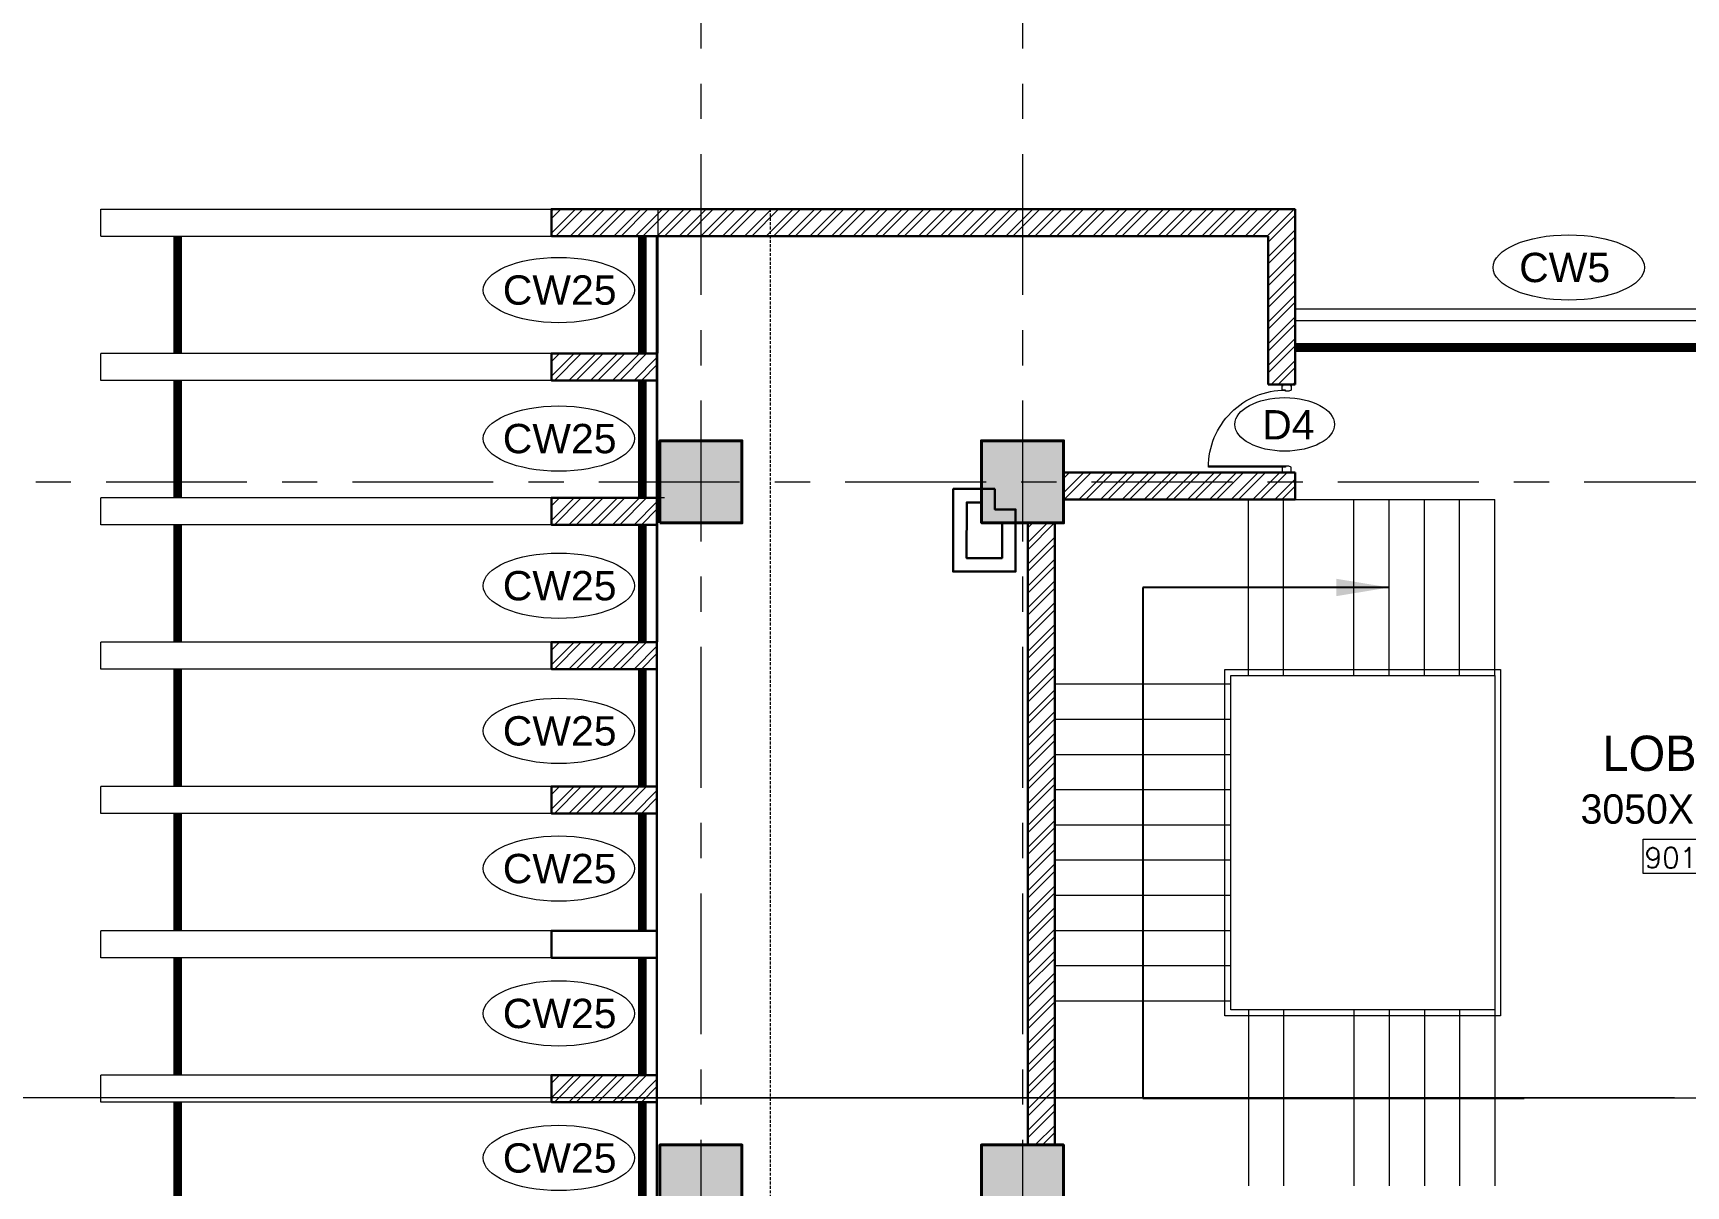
# Model space of a CAD drawing. Header units: millimetres. Extents: x 24487468 to 24959437, y -333213 to 842934.
# Drawn here: x 24724849 to 24738938, y 490212 to 500037 of the extents above; entities that cross this region are included whole.
import ezdxf

# ---------------------------------------------------------------- set-up
doc = ezdxf.new("R2010")
doc.units = ezdxf.units.MM
doc.header["$MEASUREMENT"] = 0
doc.linetypes.add('Centreline', pattern=[21, 12, -3, 3, -3])
doc.linetypes.add('DASHED2', pattern=[0.375, 0.25, -0.125])
doc.layers.get('0').update_dxf_attribs({"lineweight": 5})
for name, color, linetype, lineweight in [('A 0.13 dw', 175, 'Continuous', 5), ('A-DIM', 155, 'Continuous', 9), ('COLUMN', 12, 'Continuous', 40), ('HACTH', 8, 'Continuous', 0), ('hatch', 9, 'Continuous', 0), ('p1 plan grid lck', 6, 'Continuous', 5), ('room number', 99, 'Continuous', 20), ('text', 7, 'Continuous', 15), ('TEXT ROOM', 3, 'Continuous', 15), ('wall', 53, 'Continuous', 15), ('Wall1', 37, 'Continuous', 30), ('win shutters', 140, 'Continuous', 25)]:
    doc.layers.add(name, color=color, linetype=linetype, lineweight=lineweight)
doc.styles.add('arial', font='times.ttf')
doc.styles.add('ordinary', font='arial.ttf')
doc.styles.add('ROMANS', font='romans__.ttf')
doc.dimstyles.new('DIM100', dxfattribs={"dimtxt": 300, "dimasz": 250, "dimexe": 100, "dimexo": 100, "dimgap": 150, "dimtad": 1, "dimdec": 0, "dimrnd": 5, "dimzin": 0, "dimdsep": 46, "dimtxsty": 'ROMANS', "dimblk": 'DOTSMALL', "dimcen": 0.09, "dimclrd": 256, "dimclre": 256, "dimclrt": 7, "dimadec": 0, "dimazin": 0, "dimtfac": 1, "dimtdec": 0, "dimtix": 1, "dimtofl": 0, "dimtmove": 1, "dimatfit": 3, "dimfxl": 100, "dimfxlon": 1, "dimtolj": 1, "dimtzin": 0, "dimarcsym": 0})

# ---------------------------------------------------------------- blocks, each defined once
blk = doc.blocks.new('_DotSmall')
at = {"color": 0, "linetype": 'ByBlock', "const_width": 0.5}
blk.add_lwpolyline([(-0.0625, 0, 1), (0.0625, 0, 1)], format="xyb", close=True, dxfattribs=at)
blk = doc.blocks.new('column 350')
at = {"layer": 'COLUMN', "ltscale": 100}
h = blk.add_hatch(color=256, dxfattribs=at)
h.dxf.hatch_style = 1
h.paths.add_polyline_path([(1327.5, 1037.5), (627.5, 1037.5), (627.5, 337.5), (1327.5, 337.5)])
blk.add_lwpolyline([(627.5, 1037.5), (1327.5, 1037.5), (1327.5, 337.5), (627.5, 337.5)], close=True, dxfattribs=at)
blk = doc.blocks.new('SEC')
at = {"layer": 'HACTH', "ltscale": 100}
for points in [[(-25663, 0), (-60348, 0), (-60348, 3449), (-59923, 2854)], [(-34685, 0), (0, 0), (0, 3449), (-425, 2854)]]:
    blk.add_lwpolyline(points, dxfattribs=at)
blk = doc.blocks.new('*U36')
at = {"layer": 'room number'}
blk.add_lwpolyline([(45.9, 40.4), (45.9, 240.4), (490.9, 240.4), (490.9, 40.4)], close=True, dxfattribs=at)
at = {"layer": 'room number', "style": 'ROMANS'}
blk.add_attdef('ROOM_NUM', (53.1, 72.5), '', height=120, dxfattribs=at)
blk = doc.blocks.new('Door1000-flat-3')
at = {"layer": 'A 0.13 dw'}
for p, q in [((-38, 0), (-38, -12)), ((38, 0), (-38, 0)), ((-38, -12), (-50, -12)), ((-50, -12), (-50, -63)), ((-50, -63), (-25, -75)), ((-25, -75), (12, -75)), ((12, -75), (12, -63)), ((12, -63), (50, -63)), ((38, -12), (38, 0)), ((50, -12), (38, -12)), ((50, -63), (50, -12)), ((-50, -937), (-25, -925)), ((-25, -925), (12, -925)), ((12, -925), (12, -937)), ((12, -925), (886, -925)), ((-50, -988), (-50, -937)), ((-38, -988), (-50, -988)), ((-38, -1000), (-38, -988)), ((38, -1000), (-38, -1000)), ((12, -937), (50, -937)), ((12, -937), (886, -937)), ((50, -988), (38, -988)), ((38, -988), (38, -1000)), ((50, -937), (50, -988))]:
    blk.add_line(p, q, dxfattribs=at)
blk.add_lwpolyline([(886, -937), (886, -937, 0.414214), (12, -63)], format="xyb", dxfattribs=at)

msp = doc.modelspace()

# ---------------------------------------------------------------- hatches: boundary and pattern name
at = {"layer": 'hatch', "ltscale": 100}
h = msp.add_hatch(dxfattribs=at)
h.set_pattern_fill('ANSI32', color=256, scale=350)
h.set_pattern_definition([(45, (24732436.5, 497790), (-92.808, 92.808), []), (45, (24732498.37, 497790), (-92.808, 92.808), [])])
h.paths.add_polyline_path([(24735606.5, 498537.5), (24730166.5, 498537.5), (24729266.5, 498537.5), (24729266.5, 498307.5), (24730166.5, 498307.5), (24735376.5, 498307.5), (24735376.5, 497042.5), (24735606.5, 497042.5)])
h = msp.add_hatch(dxfattribs=at)
h.set_pattern_fill('ANSI32', color=256, scale=350)
h.set_pattern_definition([(45, (24729716.5, 497192.5), (-92.808, 92.808), []), (45, (24729778.37, 497192.5), (-92.808, 92.808), [])])
h.paths.add_polyline_path([(24730166.5, 497307.5), (24729266.5, 497307.5), (24729266.5, 497077.5), (24730166.5, 497077.5)])
h = msp.add_hatch(dxfattribs=at)
h.set_pattern_fill('ANSI32', color=256, scale=350)
h.set_pattern_definition([(45, (24734619.53, 496177.5), (-92.808, 92.808), []), (45, (24734681.4, 496177.5), (-92.808, 92.808), [])])
h.paths.add_polyline_path([(24735606.5, 496292.5), (24733632.6, 496292.5), (24733632.6, 496062.5), (24735606.5, 496062.5)])
h = msp.add_hatch(dxfattribs=at)
h.set_pattern_fill('ANSI32', color=256, scale=350)
h.set_pattern_definition([(45, (24729716.5, 495962.5), (-92.808, 92.808), []), (45, (24729778.37, 495962.5), (-92.808, 92.808), [])])
h.paths.add_polyline_path([(24730166.5, 496077.5), (24729266.5, 496077.5), (24729266.5, 495847.5), (24730166.5, 495847.5)])
h = msp.add_hatch(dxfattribs=at)
h.set_pattern_fill('ANSI32', color=256, scale=350)
h.set_pattern_definition([(45, (24733443.08, 493212.5), (-92.808, 92.808), []), (45, (24733504.95, 493212.5), (-92.808, 92.808), [])])
h.paths.add_polyline_path([(24733558.1, 495862.5), (24733328.1, 495862.5), (24733328.1, 490562.5), (24733558.1, 490562.5)])
h = msp.add_hatch(dxfattribs=at)
h.set_pattern_fill('ANSI32', color=256, scale=350)
h.set_pattern_definition([(45, (24729716.5, 494732.5), (-92.808, 92.808), []), (45, (24729778.37, 494732.5), (-92.808, 92.808), [])])
h.paths.add_polyline_path([(24730166.5, 494847.5), (24729266.5, 494847.5), (24729266.5, 494617.5), (24730166.5, 494617.5)])
h = msp.add_hatch(dxfattribs=at)
h.set_pattern_fill('ANSI32', color=256, scale=350)
h.set_pattern_definition([(45, (24729716.5, 493502.5), (-92.808, 92.808), []), (45, (24729778.37, 493502.5), (-92.808, 92.808), [])])
h.paths.add_polyline_path([(24730166.5, 493617.5), (24729266.5, 493617.5), (24729266.5, 493387.5), (24730166.5, 493387.5)])
h = msp.add_hatch(dxfattribs=at)
h.set_pattern_fill('ANSI32', color=256, scale=350)
h.set_pattern_definition([(45, (24729716.5, 491042.5), (-92.808, 92.808), []), (45, (24729778.37, 491042.5), (-92.808, 92.808), [])])
h.paths.add_polyline_path([(24730166.5, 491157.5), (24729266.5, 491157.5), (24729266.5, 490927.5), (24730166.5, 490927.5)])

# ---------------------------------------------------------------- linework, layer by layer
at = {"ltscale": 100}
msp.add_lwpolyline([(24730173.3, 498537.5), (24730159.7, 486237.5), (24729259.7, 486237.5), (24729273.3, 481887.5), (24735606.5, 481887.5), (24735606.5, 483067.5), (24739931.5, 483067.5), (24739931.5, 481887.5), (24744083.6, 481887.5), (24744083.6, 483062.5), (24755082, 483062.5), (24755082, 497362), (24744091.5, 497362), (24744091.5, 498537.5), (24739930.4, 498537.5), (24739930.4, 497357.5), (24735606.5, 497357.5), (24735606.5, 498537.5), (24730173.3, 498537.5)], dxfattribs=at)
at = {"layer": 'A-DIM', "ltscale": 100}
for p, q in [((24735208.1, 494562.5), (24735208.1, 496062.5)), ((24735508.1, 494562.5), (24735508.1, 496062.5)), ((24735606.5, 496062.5), (24737308.1, 496062.5)), ((24736108.1, 494562.5), (24736108.1, 496062.5)), ((24736408.1, 494562.5), (24736408.1, 496062.5)), ((24736708.1, 494562.5), (24736708.1, 496062.5)), ((24737008.1, 494562.5), (24737008.1, 496062.5)), ((24737308.1, 494562.5), (24737308.1, 496062.5)), ((24735058.1, 494562.5), (24737308.1, 494562.5)), ((24735058.1, 494487.5), (24733558.1, 494487.5)), ((24735058.1, 494187.5), (24733558.1, 494187.5)), ((24735058.1, 493887.5), (24733558.1, 493887.5)), ((24735058.1, 493587.5), (24733558.1, 493587.5)), ((24735058.1, 493287.5), (24733558.1, 493287.5)), ((24735058.1, 492987.5), (24733558.1, 492987.5)), ((24735058.1, 492687.5), (24733558.1, 492687.5)), ((24735058.1, 492387.5), (24733558.1, 492387.5)), ((24735058.1, 492087.5), (24733558.1, 492087.5)), ((24735058.1, 491787.5), (24733558.1, 491787.5)), ((24735208.1, 491712.5), (24735208.1, 490212.5)), ((24735508.1, 491712.5), (24735508.1, 490212.5)), ((24736108.1, 491712.5), (24736108.1, 490212.5)), ((24736408.1, 491712.5), (24736408.1, 490212.5)), ((24736708.1, 491712.5), (24736708.1, 490212.5)), ((24737008.1, 491712.5), (24737008.1, 490212.5)), ((24737308.1, 491712.5), (24737308.1, 490212.5)), ((24734308.1, 490957), (24737558.8, 490957))]:
    msp.add_line(p, q, dxfattribs=at)
for points in [[(24737358.1, 491662.5), (24735008.1, 491662.5), (24735008.1, 494612.5), (24737358.1, 494612.5)], [(24737308.1, 491712.5), (24735058.1, 491712.5), (24735058.1, 494562.5), (24737308.1, 494562.5)]]:
    msp.add_lwpolyline(points, close=True, dxfattribs=at)
at = {"layer": 'HACTH', "linetype": 'DASHED2', "ltscale": 100}
msp.add_line((24731131.1, 498537.5), (24731131.1, 481887.5), dxfattribs=at)
at = {"layer": 'hatch', "ltscale": 100}
for p, q in [((24733328.1, 495862.5), (24733558.1, 495862.5)), ((24733328.1, 490562.5), (24733558.1, 490562.5))]:
    msp.add_line(p, q, dxfattribs=at)
at = {"layer": 'p1 plan grid lck', "linetype": 'Centreline', "ltscale": 100}
for p, q in [((24730541.5, 513705.4), (24730541.5, 466858.4)), ((24733282.6, 513705.4), (24733282.6, 466858.4)), ((24708671.7, 496212.5), (24761061.5, 496212.5))]:
    msp.add_line(p, q, dxfattribs=at)
at = {"layer": 'text', "ltscale": 100}
for centre, major_axis, ratio in [((24737939.3, 498039.2), (-645.2, 0), 0.4312913), ((24729330.4, 497847), (-645.2, 0), 0.4312913), ((24735517.9, 496702.2), (-424.8, 0), 0.5372842), ((24729330.4, 496581.1), (-645.2, 0), 0.4312913), ((24729330.4, 495327.5), (-645.2, 0), 0.4312913), ((24729330.4, 494090.6), (-645.2, 0), 0.4312913), ((24729330.4, 492917), (-645.2, 0), 0.4312913), ((24729330.4, 491682.1), (-645.2, 0), 0.4312913), ((24729330.4, 490450.9), (-645.2, 0), 0.4312913)]:
    msp.add_ellipse(centre, major_axis=major_axis, ratio=ratio, dxfattribs=at)
at = {"layer": 'wall', "ltscale": 100}
for p, q in [((24725425.8, 498537.5), (24729266.5, 498537.5)), ((24725425.8, 498307.5), (24725425.8, 498537.5)), ((24725425.8, 498307.5), (24729266.5, 498307.5)), ((24735606.5, 497687.5), (24739930.4, 497687.5)), ((24735606.5, 497587.5), (24739930.4, 497587.5)), ((24729266.5, 497307.5), (24725425.8, 497307.5)), ((24725425.8, 497077.5), (24725425.8, 497307.5)), ((24729266.5, 497077.5), (24725425.8, 497077.5)), ((24730231.1, 496077.5), (24725425.8, 496077.5)), ((24725425.8, 495847.5), (24725425.8, 496077.5)), ((24729266.5, 495847.5), (24725425.8, 495847.5)), ((24729266.5, 494847.5), (24725425.8, 494847.5)), ((24725425.8, 494617.5), (24725425.8, 494847.5)), ((24729266.5, 494617.5), (24725425.8, 494617.5)), ((24729266.5, 493617.5), (24725425.8, 493617.5)), ((24725425.8, 493387.5), (24725425.8, 493617.5)), ((24729266.5, 493387.5), (24725425.8, 493387.5)), ((24729266.5, 492387.5), (24725425.8, 492387.5)), ((24725425.8, 492157.5), (24725425.8, 492387.5)), ((24729266.5, 492157.5), (24725425.8, 492157.5)), ((24729266.5, 491157.5), (24725425.8, 491157.5)), ((24725425.8, 490927.5), (24725425.8, 491157.5)), ((24729266.5, 490927.5), (24725425.8, 490927.5))]:
    msp.add_line(p, q, dxfattribs=at)
at = {"layer": 'Wall1', "ltscale": 100}
for p, q in [((24735606.5, 498537.5), (24730166.5, 498537.5)), ((24735606.5, 498537.5), (24735606.5, 497042.5)), ((24730166.5, 498307.5), (24735376.5, 498307.5)), ((24730166.5, 486007.5), (24730166.5, 498307.5)), ((24730848.8, 498307.5), (24735376.5, 498307.5)), ((24735376.5, 498307.5), (24735376.5, 497042.5)), ((24735606.5, 497357.5), (24739930.4, 497357.5)), ((24735606.5, 497042.5), (24735376.5, 497042.5)), ((24735606.5, 496292.5), (24733632.6, 496292.5)), ((24735606.5, 496292.5), (24735606.5, 496062.5)), ((24735606.5, 496062.5), (24733632.6, 496062.5)), ((24733328.1, 490562.5), (24733328.1, 495862.5)), ((24733558.1, 490562.5), (24733558.1, 495862.5))]:
    msp.add_line(p, q, dxfattribs=at)
for points in [[(24730166.5, 498537.5), (24729266.5, 498537.5), (24729266.5, 498307.5), (24730166.5, 498307.5)], [(24730166.5, 497307.5), (24729266.5, 497307.5), (24729266.5, 497077.5), (24730166.5, 497077.5)], [(24730166.5, 496077.5), (24729266.5, 496077.5), (24729266.5, 495847.5), (24730166.5, 495847.5)], [(24732932.6, 496037.5), (24732932.6, 495862.5), (24733108.5, 495862.5), (24733108.5, 495562.5), (24732806.5, 495562.5), (24732807.6, 496037.5), (24732932.6, 496037.5)], [(24730166.5, 494847.5), (24729266.5, 494847.5), (24729266.5, 494617.5), (24730166.5, 494617.5)], [(24730166.5, 493617.5), (24729266.5, 493617.5), (24729266.5, 493387.5), (24730166.5, 493387.5)], [(24730166.5, 492387.5), (24729266.5, 492387.5), (24729266.5, 492157.5), (24730166.5, 492157.5)], [(24730166.5, 491157.5), (24729266.5, 491157.5), (24729266.5, 490927.5), (24730166.5, 490927.5)]]:
    msp.add_lwpolyline(points, dxfattribs=at)
msp.add_lwpolyline([(24733047.6, 496152.5), (24733047.6, 495977.5), (24733223.5, 495977.5), (24733223.5, 495447.5), (24732691.3, 495447.5), (24732692.8, 496152.5)], close=True, dxfattribs=at)
at = {"layer": 'win shutters', "ltscale": 100, "const_width": 75}
for points in [[(24726081.5, 497307.5), (24726081.5, 498307.5)], [(24730041.5, 497307.5), (24730041.5, 498307.5)], [(24735606.5, 497357.5), (24739930.4, 497357.5)], [(24726081.5, 496077.5), (24726081.5, 497077.5)], [(24730041.5, 496077.5), (24730041.5, 497077.5)], [(24726081.5, 494847.5), (24726081.5, 495847.5)], [(24730041.5, 494847.5), (24730041.5, 495847.5)], [(24726081.5, 493617.5), (24726081.5, 494617.5)], [(24730041.5, 493617.5), (24730041.5, 494617.5)], [(24726081.5, 492387.5), (24726081.5, 493387.5)], [(24730041.5, 492387.5), (24730041.5, 493387.5)], [(24726081.5, 491157.5), (24726081.5, 492157.5)], [(24730041.5, 491157.5), (24730041.5, 492157.5)], [(24726081.5, 489927.5), (24726081.5, 490927.5)], [(24730041.5, 489927.5), (24730041.5, 490927.5)]]:
    msp.add_lwpolyline(points, dxfattribs=at)

# ---------------------------------------------------------------- block references
at = {"layer": 'A 0.13 dw', "xscale": -0.7523877795325244, "yscale": 0.7523877795325244, "zscale": 0.7523877795325244}
msp.add_blockref('Door1000-flat-3', (24735534.4, 497042.5), dxfattribs=at)
at = {"layer": 'COLUMN', "rotation": 89.99999999994951}
for p in [(24731229, 495235), (24733970.1, 495235), (24731229, 489235), (24733969.5, 489235)]:
    msp.add_blockref('column 350', p, dxfattribs=at)
at = {"layer": 'HACTH'}
msp.add_blockref('SEC', (24764503.2, 490962.5), dxfattribs=at)
at = {"layer": 'room number', "xscale": 1.456692913385827, "yscale": 1.456692913385827, "zscale": 0.984251968503937}
msp.add_blockref('*U36', (24738507.2, 492816.4), dxfattribs=at).add_auto_attribs({'ROOM_NUM': '901'})

# ---------------------------------------------------------------- texts
at = {"layer": 'text', "ltscale": 100, "char_height": 250, "width": 373.513, "attachment_point": 1, "style": 'ordinary'}
for s, insert in [('CW5', (24737516.1, 498164.4)), ('CW25', (24728852.3, 497972.1)), ('CW25', (24728852.3, 496706.3)), ('CW25', (24728852.3, 495452.6)), ('CW25', (24728852.3, 494215.7)), ('CW25', (24728852.3, 493042.2)), ('CW25', (24728852.3, 491807.3)), ('CW25', (24728852.3, 490576))]:
    msp.add_mtext(s, dxfattribs=dict(at, insert=insert))
at = {"layer": 'text', "ltscale": 100, "insert": (24735326, 496823.9), "char_height": 200, "attachment_point": 1, "style": 'ordinary'}
msp.add_mtext_dynamic_manual_height_columns('{\\H1.25x;D4}', width=373.513, gutter_width=15, heights=[0], dxfattribs=at)
at = {"layer": 'TEXT ROOM', "insert": (24738894.8, 493922.7), "char_height": 300, "width": 4153.919, "attachment_point": 5, "style": 'arial'}
msp.add_mtext('{\\fTechnic|b0|i0|c2|p2;\\P\\fNirmala UI|b0|i0|c0|p34;LOBBY\\P\\H0.83334x;3050X7120}', dxfattribs=at)

# ---------------------------------------------------------------- leaders
at = {"layer": 'A-DIM', "ltscale": 100}
msp.add_leader([(24736408.1, 495312.5), (24734308.1, 495312.5), (24734308.1, 490957)], dimstyle='DIM100', override={"dimasz": 450, "dimgap": 150, "dimtad": 0, "dimfxl": 300}, dxfattribs=at)

doc.saveas('drawing.dxf')
